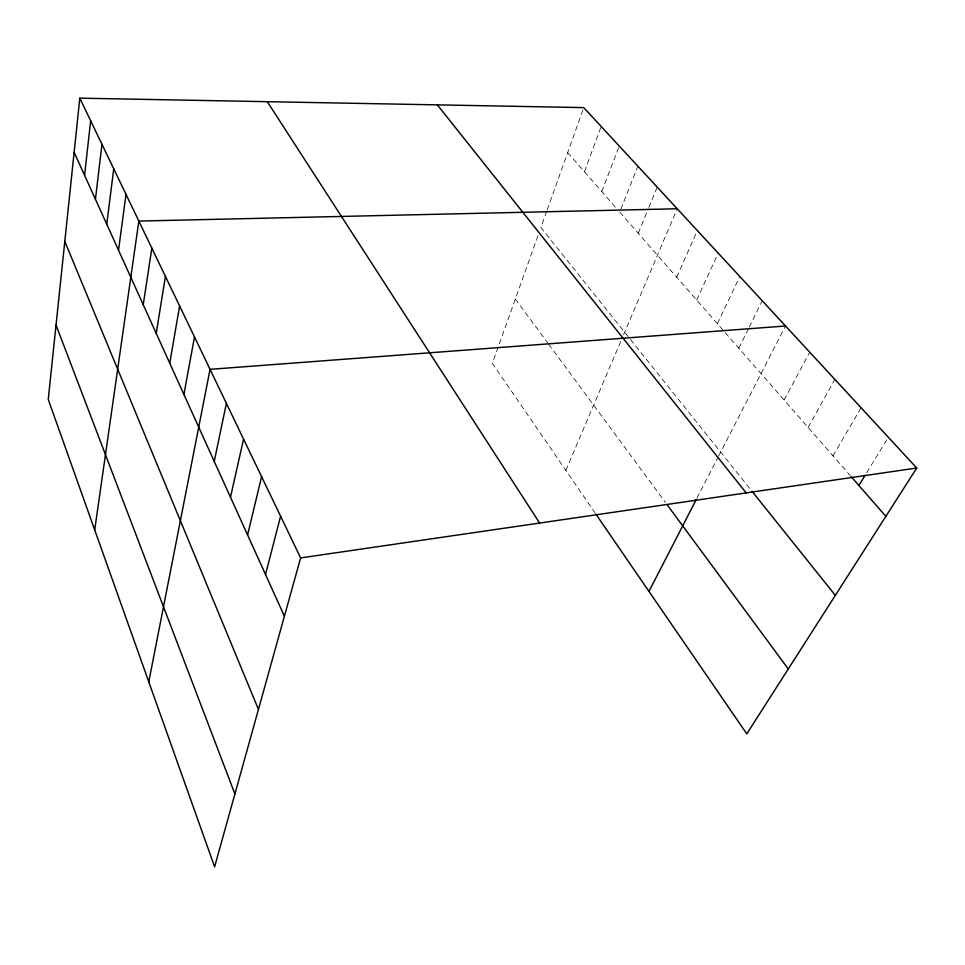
<?xml version="1.0" encoding="UTF-8"?>
<svg xmlns="http://www.w3.org/2000/svg" width="965" height="965" viewBox="0 0 965 965"><rect width="100%" height="100%" fill="white"/><g stroke="black" fill="none" stroke-linecap="round" stroke-linejoin="round"><path stroke-width="0.72" stroke-dasharray="4.83 3.62" d="M537.963 235.713L492.343 363.359L595.007 512.849M546.673 211.335L540.87 227.559L751.12 490.172M547.155 209.984L583.741 107.61M584.452 171.77L601.183 126.487M601.786 191.589L619.216 146.005M620.809 209.296L637.877 166.197M638.251 233.277L648.287 208.838M648.842 207.475L657.201 187.114M565.852 470.389L621.303 340.114M623.547 334.843L677.213 208.766M676.73 277.257L697.333 230.551M696.682 300.079L718.189 253.12M717.369 323.709L739.817 276.521M738.792 348.22L748.563 328.462M749.214 327.135L762.241 300.791M696.959 498.133L717.9 457.446M718.587 456.107L785.534 326.001M784.099 400.005L809.731 352.189M808.067 427.399L834.894 379.414M832.976 455.878L861.07 407.749M866.63 472.802L887.559 438.52M567.673 152.591L616.876 208.838M619.711 212.083L724.184 331.514M725.161 332.623L850.249 475.624M515.334 299.017L547.818 343.033M548.687 344.216L665.416 502.439"/><path stroke-width="1.45" d="M79.805 98.165L48.25 399.45L214.616 866.835L300.634 557.927L79.805 98.165L583.741 107.61L916.75 468.013L746.801 733.87L595.851 514.08M84.582 175.316L90.662 120.758M95.439 199.272L101.964 144.28M106.741 224.218L113.737 168.803M118.526 250.2L126.017 194.375M94.703 529.954L138.839 221.069L677.213 208.766M143.242 304.735L151.843 248.138M156.209 333.347L165.425 276.412M169.756 363.226L179.623 305.977M183.917 394.468L194.484 336.918M148.779 681.857L210.056 369.342L785.534 326.001M214.242 461.367L226.401 403.358M230.502 497.265L243.554 439.087M247.583 534.936L261.599 476.662M265.532 574.525L280.598 516.215M648.962 591.412L696.296 499.436M858.886 485.492L865.086 475.335M300.634 557.927L916.75 468.013M851.214 476.722L885.858 516.335M752.037 491.318L835.34 595.369M437.35 104.871L746.174 492.898M667.153 504.792L788.284 668.974M267.293 101.687L539.616 523.054M74.136 152.277L284.41 616.189M64.8 241.395L258.451 709.408M56.042 325.096L234.905 793.99"/></g></svg>
